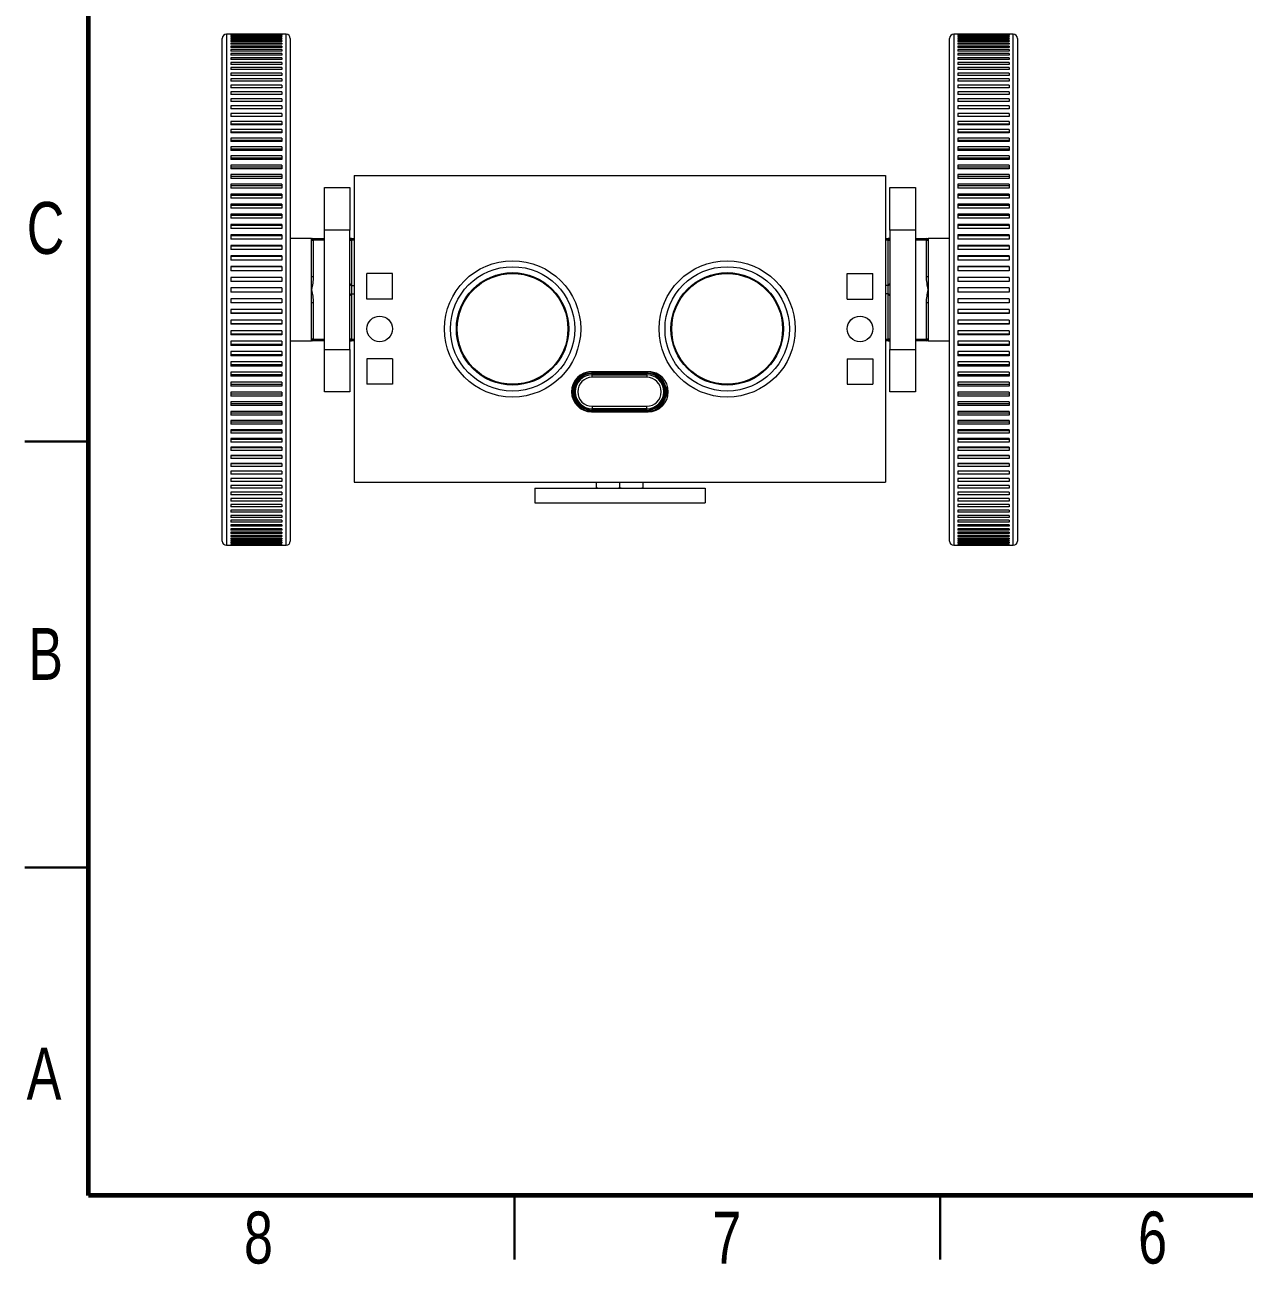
# Model space of a CAD drawing. Header units: millimetres. Extents: x 2 to 418, y 2 to 295.
# Drawn here: x 2.5 to 145.7, y 1.9 to 147.4 of the extents above; entities that cross this region are included whole.
import ezdxf

# ---------------------------------------------------------------- set-up
doc = ezdxf.new("R2010")
doc.units = ezdxf.units.MM
doc.styles.add('SLDTEXTSTYLE1', font='TXT', dxfattribs={"width": 0.75})

msp = doc.modelspace()

# ---------------------------------------------------------------- linework, layer by layer
at = {"color": 7, "linetype": 'Continuous', "lineweight": 60}
for p, q in [((10, 10), (10, 287)), ((410, 10), (10, 10))]:
    msp.add_line(p, q, dxfattribs=at)
at = {"color": 7, "linetype": 'Continuous', "lineweight": 15}
for p, q in [((25.68, 86.81), (25.68, 145.81)), ((33.18, 146.31), (26.18, 146.31)), ((32.68, 146.3), (26.68, 146.3)), ((26.68, 146.3), (26.68, 146.29)), ((32.68, 146.29), (26.68, 146.29)), ((32.68, 146.26), (26.68, 146.26)), ((26.68, 146.26), (26.68, 146.23)), ((32.68, 146.23), (26.68, 146.23)), ((32.68, 146.16), (26.68, 146.16)), ((26.68, 146.16), (26.68, 146.11)), ((32.68, 146.11), (26.68, 146.11)), ((32.68, 146.01), (26.68, 146.01)), ((26.68, 146.01), (26.68, 145.94)), ((32.68, 145.94), (26.68, 145.94)), ((32.68, 145.81), (26.68, 145.81)), ((26.68, 145.81), (26.68, 145.72)), ((32.68, 145.72), (26.68, 145.72)), ((32.68, 145.56), (26.68, 145.56)), ((26.68, 145.56), (26.68, 145.44)), ((32.68, 146.3), (32.68, 146.29)), ((32.68, 146.26), (32.68, 146.23)), ((32.68, 146.16), (32.68, 146.11)), ((32.68, 146.01), (32.68, 145.94)), ((32.68, 145.81), (32.68, 145.72)), ((32.68, 145.56), (32.68, 145.44)), ((33.68, 145.81), (33.68, 86.81)), ((111.08, 86.81), (111.08, 145.81)), ((118.58, 146.31), (111.58, 146.31)), ((118.08, 146.3), (112.08, 146.3)), ((112.08, 146.3), (112.08, 146.29)), ((118.08, 146.29), (112.08, 146.29)), ((118.08, 146.26), (112.08, 146.26)), ((112.08, 146.26), (112.08, 146.23)), ((118.08, 146.23), (112.08, 146.23)), ((118.08, 146.16), (112.08, 146.16)), ((112.08, 146.16), (112.08, 146.11)), ((118.08, 146.11), (112.08, 146.11)), ((118.08, 146.01), (112.08, 146.01)), ((112.08, 146.01), (112.08, 145.94)), ((118.08, 145.94), (112.08, 145.94)), ((118.08, 145.81), (112.08, 145.81)), ((112.08, 145.81), (112.08, 145.72)), ((118.08, 145.72), (112.08, 145.72)), ((118.08, 145.56), (112.08, 145.56)), ((112.08, 145.56), (112.08, 145.44)), ((118.08, 146.3), (118.08, 146.29)), ((118.08, 146.26), (118.08, 146.23)), ((118.08, 146.16), (118.08, 146.11)), ((118.08, 146.01), (118.08, 145.94)), ((118.08, 145.81), (118.08, 145.72)), ((118.08, 145.56), (118.08, 145.44)), ((119.08, 145.81), (119.08, 86.81)), ((32.68, 145.44), (26.68, 145.44)), ((32.68, 145.25), (26.68, 145.25)), ((26.68, 145.25), (26.68, 145.12)), ((32.68, 145.12), (26.68, 145.12)), ((32.68, 144.9), (26.68, 144.9)), ((26.68, 144.9), (26.68, 144.74)), ((32.68, 144.74), (26.68, 144.74)), ((32.68, 144.49), (26.68, 144.49)), ((26.68, 144.49), (26.68, 144.32)), ((32.68, 144.32), (26.68, 144.32)), ((32.68, 144.04), (26.68, 144.04)), ((26.68, 144.04), (26.68, 143.84)), ((32.68, 145.25), (32.68, 145.12)), ((32.68, 144.9), (32.68, 144.74)), ((32.68, 144.49), (32.68, 144.32)), ((32.68, 144.04), (32.68, 143.84)), ((118.08, 145.44), (112.08, 145.44)), ((118.08, 145.25), (112.08, 145.25)), ((112.08, 145.25), (112.08, 145.12)), ((118.08, 145.12), (112.08, 145.12)), ((118.08, 144.9), (112.08, 144.9)), ((112.08, 144.9), (112.08, 144.74)), ((118.08, 144.74), (112.08, 144.74)), ((118.08, 144.49), (112.08, 144.49)), ((112.08, 144.49), (112.08, 144.32)), ((118.08, 144.32), (112.08, 144.32)), ((118.08, 144.04), (112.08, 144.04)), ((112.08, 144.04), (112.08, 143.84)), ((118.08, 145.25), (118.08, 145.12)), ((118.08, 144.9), (118.08, 144.74)), ((118.08, 144.49), (118.08, 144.32)), ((118.08, 144.04), (118.08, 143.84)), ((32.68, 143.84), (26.68, 143.84)), ((32.68, 143.54), (26.68, 143.54)), ((26.68, 143.54), (26.68, 143.32)), ((32.68, 143.32), (26.68, 143.32)), ((32.68, 142.98), (26.68, 142.98)), ((26.68, 142.98), (26.68, 142.75)), ((32.68, 142.75), (26.68, 142.75)), ((32.68, 143.54), (32.68, 143.32)), ((32.68, 142.98), (32.68, 142.75)), ((118.08, 143.84), (112.08, 143.84)), ((118.08, 143.54), (112.08, 143.54)), ((112.08, 143.54), (112.08, 143.32)), ((118.08, 143.32), (112.08, 143.32)), ((118.08, 142.98), (112.08, 142.98)), ((112.08, 142.98), (112.08, 142.75)), ((118.08, 142.75), (112.08, 142.75)), ((118.08, 143.54), (118.08, 143.32)), ((118.08, 142.98), (118.08, 142.75)), ((32.68, 142.39), (26.68, 142.39)), ((26.68, 142.39), (26.68, 142.14)), ((32.68, 142.14), (26.68, 142.14)), ((32.68, 141.74), (26.68, 141.74)), ((26.68, 141.74), (26.68, 141.47)), ((32.68, 141.47), (26.68, 141.47)), ((32.68, 142.39), (32.68, 142.14)), ((32.68, 141.74), (32.68, 141.47)), ((118.08, 142.39), (112.08, 142.39)), ((112.08, 142.39), (112.08, 142.14)), ((118.08, 142.14), (112.08, 142.14)), ((118.08, 141.74), (112.08, 141.74)), ((112.08, 141.74), (112.08, 141.47)), ((118.08, 141.47), (112.08, 141.47)), ((118.08, 142.39), (118.08, 142.14)), ((118.08, 141.74), (118.08, 141.47)), ((32.68, 141.05), (26.68, 141.05)), ((26.68, 141.05), (26.68, 140.77)), ((32.68, 140.77), (26.68, 140.77)), ((32.68, 140.32), (26.68, 140.32)), ((26.68, 140.32), (26.68, 140.02)), ((32.68, 140.02), (26.68, 140.02)), ((32.68, 141.05), (32.68, 140.77)), ((32.68, 140.32), (32.68, 140.02)), ((118.08, 141.05), (112.08, 141.05)), ((112.08, 141.05), (112.08, 140.77)), ((118.08, 140.77), (112.08, 140.77)), ((118.08, 140.32), (112.08, 140.32)), ((112.08, 140.32), (112.08, 140.02)), ((118.08, 140.02), (112.08, 140.02)), ((118.08, 141.05), (118.08, 140.77)), ((118.08, 140.32), (118.08, 140.02)), ((32.68, 139.55), (26.68, 139.55)), ((26.68, 139.55), (26.68, 139.23)), ((32.68, 139.23), (26.68, 139.23)), ((32.68, 138.73), (26.68, 138.73)), ((26.68, 138.73), (26.68, 138.4)), ((32.68, 138.4), (26.68, 138.4)), ((32.68, 139.55), (32.68, 139.23)), ((32.68, 138.73), (32.68, 138.4)), ((118.08, 139.55), (112.08, 139.55)), ((112.08, 139.55), (112.08, 139.23)), ((118.08, 139.23), (112.08, 139.23)), ((118.08, 138.73), (112.08, 138.73)), ((112.08, 138.73), (112.08, 138.4)), ((118.08, 138.4), (112.08, 138.4)), ((118.08, 139.55), (118.08, 139.23)), ((118.08, 138.73), (118.08, 138.4)), ((32.68, 137.88), (26.68, 137.88)), ((26.68, 137.88), (26.68, 137.53)), ((32.68, 137.53), (26.68, 137.53)), ((32.68, 136.99), (26.68, 136.99)), ((26.68, 136.99), (26.68, 136.62)), ((32.68, 137.88), (32.68, 137.53)), ((32.68, 136.99), (32.68, 136.62)), ((118.08, 137.88), (112.08, 137.88)), ((112.08, 137.88), (112.08, 137.53)), ((118.08, 137.53), (112.08, 137.53)), ((118.08, 136.99), (112.08, 136.99)), ((112.08, 136.99), (112.08, 136.62)), ((118.08, 137.88), (118.08, 137.53)), ((118.08, 136.99), (118.08, 136.62)), ((32.68, 136.65), (26.68, 136.65)), ((32.68, 136.62), (26.68, 136.62)), ((32.68, 136.06), (26.68, 136.06)), ((26.68, 136.06), (26.68, 135.68)), ((32.68, 135.73), (26.68, 135.73)), ((32.68, 135.68), (26.68, 135.68)), ((32.68, 136.06), (32.68, 135.68)), ((118.08, 136.65), (112.08, 136.65)), ((118.08, 136.62), (112.08, 136.62)), ((118.08, 136.06), (112.08, 136.06)), ((112.08, 136.06), (112.08, 135.68)), ((118.08, 135.73), (112.08, 135.73)), ((118.08, 135.68), (112.08, 135.68)), ((118.08, 136.06), (118.08, 135.68)), ((32.68, 135.1), (26.68, 135.1)), ((26.68, 135.1), (26.68, 134.71)), ((32.68, 134.79), (26.68, 134.79)), ((32.68, 134.71), (26.68, 134.71)), ((32.68, 134.1), (26.68, 134.1)), ((26.68, 134.1), (26.68, 133.7)), ((32.68, 135.1), (32.68, 134.71)), ((32.68, 134.1), (32.68, 133.7)), ((118.08, 135.1), (112.08, 135.1)), ((112.08, 135.1), (112.08, 134.71)), ((118.08, 134.79), (112.08, 134.79)), ((118.08, 134.71), (112.08, 134.71)), ((118.08, 134.1), (112.08, 134.1)), ((112.08, 134.1), (112.08, 133.7)), ((118.08, 135.1), (118.08, 134.71)), ((118.08, 134.1), (118.08, 133.7)), ((32.68, 133.81), (26.68, 133.81)), ((32.68, 133.7), (26.68, 133.7)), ((32.68, 133.07), (26.68, 133.07)), ((26.68, 133.07), (26.68, 132.66)), ((32.68, 132.8), (26.68, 132.8)), ((32.68, 132.66), (26.68, 132.66)), ((32.68, 133.07), (32.68, 132.66)), ((118.08, 133.81), (112.08, 133.81)), ((118.08, 133.7), (112.08, 133.7)), ((118.08, 133.07), (112.08, 133.07)), ((112.08, 133.07), (112.08, 132.66)), ((118.08, 132.8), (112.08, 132.8)), ((118.08, 132.66), (112.08, 132.66)), ((118.08, 133.07), (118.08, 132.66)), ((32.68, 132.02), (26.68, 132.02)), ((26.68, 132.02), (26.68, 131.59)), ((32.68, 131.76), (26.68, 131.76)), ((32.68, 131.59), (26.68, 131.59)), ((32.68, 130.93), (26.68, 130.93)), ((26.68, 130.93), (26.68, 130.5)), ((32.68, 132.02), (32.68, 131.59)), ((32.68, 130.93), (32.68, 130.5)), ((118.08, 132.02), (112.08, 132.02)), ((112.08, 132.02), (112.08, 131.59)), ((118.08, 131.76), (112.08, 131.76)), ((118.08, 131.59), (112.08, 131.59)), ((118.08, 130.93), (112.08, 130.93)), ((112.08, 130.93), (112.08, 130.5)), ((118.08, 132.02), (118.08, 131.59)), ((118.08, 130.93), (118.08, 130.5)), ((32.68, 130.69), (26.68, 130.69)), ((32.68, 130.5), (26.68, 130.5)), ((32.68, 129.82), (26.68, 129.82)), ((26.68, 129.82), (26.68, 129.38)), ((32.68, 129.6), (26.68, 129.6)), ((32.68, 129.82), (32.68, 129.38)), ((41.18, 129.71), (41.18, 93.71)), ((41.18, 129.71), (103.58, 129.71)), ((103.58, 129.71), (103.58, 93.71)), ((118.08, 130.69), (112.08, 130.69)), ((118.08, 130.5), (112.08, 130.5)), ((118.08, 129.82), (112.08, 129.82)), ((112.08, 129.82), (112.08, 129.38)), ((118.08, 129.6), (112.08, 129.6)), ((118.08, 129.82), (118.08, 129.38)), ((32.68, 129.38), (26.68, 129.38)), ((32.68, 128.69), (26.68, 128.69)), ((26.68, 128.69), (26.68, 128.23)), ((32.68, 128.49), (26.68, 128.49)), ((32.68, 128.23), (26.68, 128.23)), ((32.68, 128.69), (32.68, 128.23)), ((37.68, 128.31), (40.68, 128.31)), ((37.68, 123.31), (37.68, 128.31)), ((40.68, 128.31), (40.68, 123.31)), ((104.08, 123.31), (104.08, 128.31)), ((104.08, 128.31), (107.08, 128.31)), ((107.08, 128.31), (107.08, 123.31)), ((118.08, 129.38), (112.08, 129.38)), ((118.08, 128.69), (112.08, 128.69)), ((112.08, 128.69), (112.08, 128.23)), ((118.08, 128.49), (112.08, 128.49)), ((118.08, 128.23), (112.08, 128.23)), ((118.08, 128.69), (118.08, 128.23)), ((32.68, 127.54), (26.68, 127.54)), ((26.68, 127.54), (26.68, 127.07)), ((32.68, 127.35), (26.68, 127.35)), ((32.68, 127.07), (26.68, 127.07)), ((32.68, 127.54), (32.68, 127.07)), ((118.08, 127.54), (112.08, 127.54)), ((112.08, 127.54), (112.08, 127.07)), ((118.08, 127.35), (112.08, 127.35)), ((118.08, 127.07), (112.08, 127.07)), ((118.08, 127.54), (118.08, 127.07)), ((32.68, 126.36), (26.68, 126.36)), ((26.68, 126.36), (26.68, 125.89)), ((32.68, 126.2), (26.68, 126.2)), ((32.68, 125.89), (26.68, 125.89)), ((32.68, 125.17), (26.68, 125.17)), ((26.68, 125.17), (26.68, 124.69)), ((32.68, 126.36), (32.68, 125.89)), ((32.68, 125.17), (32.68, 124.69)), ((118.08, 126.36), (112.08, 126.36)), ((112.08, 126.36), (112.08, 125.89)), ((118.08, 126.2), (112.08, 126.2)), ((118.08, 125.89), (112.08, 125.89)), ((118.08, 125.17), (112.08, 125.17)), ((112.08, 125.17), (112.08, 124.69)), ((118.08, 126.36), (118.08, 125.89)), ((118.08, 125.17), (118.08, 124.69)), ((32.68, 125.03), (26.68, 125.03)), ((32.68, 124.69), (26.68, 124.69)), ((32.68, 123.96), (26.68, 123.96)), ((26.68, 123.96), (26.68, 123.48)), ((32.68, 123.84), (26.68, 123.84)), ((32.68, 123.96), (32.68, 123.48)), ((118.08, 125.03), (112.08, 125.03)), ((118.08, 124.69), (112.08, 124.69)), ((118.08, 123.96), (112.08, 123.96)), ((112.08, 123.96), (112.08, 123.48)), ((118.08, 123.84), (112.08, 123.84)), ((118.08, 123.96), (118.08, 123.48)), ((32.68, 123.48), (26.68, 123.48)), ((32.68, 122.74), (26.68, 122.74)), ((26.68, 122.74), (26.68, 122.25)), ((32.68, 122.64), (26.68, 122.64)), ((32.68, 122.25), (26.68, 122.25)), ((32.68, 122.74), (32.68, 122.25)), ((36.18, 122.31), (33.68, 122.31)), ((36.18, 122.11), (36.18, 122.31)), ((36.38, 122.31), (36.38, 122.11)), ((36.38, 122.31), (37.68, 122.31)), ((40.68, 123.31), (37.68, 123.31)), ((37.68, 109.31), (37.68, 123.31)), ((40.68, 109.31), (40.68, 123.31)), ((40.88, 122.31), (40.68, 122.31)), ((40.88, 122.31), (40.88, 122.11)), ((40.88, 122.31), (41.18, 122.31)), ((103.58, 122.31), (103.88, 122.31)), ((103.88, 122.11), (103.88, 122.31)), ((104.08, 122.31), (103.88, 122.31)), ((107.08, 123.31), (104.08, 123.31)), ((104.08, 123.31), (104.08, 109.31)), ((107.08, 123.31), (107.08, 109.31)), ((107.08, 122.31), (108.38, 122.31)), ((108.38, 122.11), (108.38, 122.31)), ((111.08, 122.31), (108.58, 122.31)), ((108.58, 122.31), (108.58, 122.11)), ((118.08, 123.48), (112.08, 123.48)), ((118.08, 122.74), (112.08, 122.74)), ((112.08, 122.74), (112.08, 122.25)), ((118.08, 122.64), (112.08, 122.64)), ((118.08, 122.25), (112.08, 122.25)), ((118.08, 122.74), (118.08, 122.25)), ((32.68, 121.51), (26.68, 121.51)), ((26.68, 121.51), (26.68, 121.01)), ((32.68, 121.42), (26.68, 121.42)), ((32.68, 121.01), (26.68, 121.01)), ((32.68, 121.51), (32.68, 121.01)), ((36.18, 117.84), (36.18, 122.11)), ((36.18, 122.11), (36.38, 122.11)), ((36.38, 122.11), (36.38, 117.84)), ((40.68, 122.11), (40.88, 122.11)), ((40.88, 122.11), (40.88, 116.81)), ((103.88, 116.81), (103.88, 122.11)), ((103.88, 122.11), (104.08, 122.11)), ((108.38, 117.84), (108.38, 122.11)), ((108.38, 122.11), (108.58, 122.11)), ((108.58, 122.11), (108.58, 117.84)), ((118.08, 121.51), (112.08, 121.51)), ((112.08, 121.51), (112.08, 121.01)), ((118.08, 121.42), (112.08, 121.42)), ((118.08, 121.01), (112.08, 121.01)), ((118.08, 121.51), (118.08, 121.01)), ((32.68, 120.27), (26.68, 120.27)), ((26.68, 120.27), (26.68, 119.77)), ((32.68, 120.2), (26.68, 120.2)), ((32.68, 119.77), (26.68, 119.77)), ((32.68, 120.27), (32.68, 119.77)), ((118.08, 120.27), (112.08, 120.27)), ((112.08, 120.27), (112.08, 119.77)), ((118.08, 120.2), (112.08, 120.2)), ((118.08, 119.77), (112.08, 119.77)), ((118.08, 120.27), (118.08, 119.77)), ((32.68, 119.02), (26.68, 119.02)), ((26.68, 119.02), (26.68, 118.52)), ((32.68, 118.98), (26.68, 118.98)), ((32.68, 118.52), (26.68, 118.52)), ((32.68, 119.02), (32.68, 118.52)), ((36.18, 117.84), (36.38, 117.84)), ((36.18, 116.31), (36.18, 117.84)), ((45.68, 118.21), (42.68, 118.21)), ((42.68, 115.21), (42.68, 118.21)), ((45.68, 115.21), (45.68, 118.21)), ((99.08, 118.21), (102.08, 118.21)), ((99.08, 115.21), (99.08, 118.21)), ((102.08, 115.21), (102.08, 118.21)), ((108.38, 117.84), (108.58, 117.84)), ((108.58, 117.84), (108.58, 116.31)), ((118.08, 119.02), (112.08, 119.02)), ((112.08, 119.02), (112.08, 118.52)), ((118.08, 118.98), (112.08, 118.98)), ((118.08, 118.52), (112.08, 118.52)), ((118.08, 119.02), (118.08, 118.52)), ((32.68, 117.76), (26.68, 117.76)), ((26.68, 117.76), (26.68, 117.26)), ((32.68, 117.74), (26.68, 117.74)), ((32.68, 117.26), (26.68, 117.26)), ((32.68, 116.51), (26.68, 116.51)), ((26.68, 116.51), (26.68, 116.01)), ((32.68, 117.76), (32.68, 117.26)), ((32.68, 116.51), (32.68, 116.01)), ((40.88, 116.81), (41.18, 116.81)), ((103.88, 116.81), (103.58, 116.81)), ((118.08, 117.76), (112.08, 117.76)), ((112.08, 117.76), (112.08, 117.26)), ((118.08, 117.74), (112.08, 117.74)), ((118.08, 117.26), (112.08, 117.26)), ((118.08, 116.51), (112.08, 116.51)), ((112.08, 116.51), (112.08, 116.01)), ((118.08, 117.76), (118.08, 117.26)), ((118.08, 116.51), (118.08, 116.01)), ((32.68, 116.01), (26.68, 116.01)), ((32.68, 116.01), (26.68, 116.01)), ((32.68, 115.25), (26.68, 115.25)), ((26.68, 115.25), (26.68, 114.75)), ((32.68, 115.25), (32.68, 114.75)), ((36.18, 114.77), (36.18, 116.31)), ((40.88, 115.81), (40.88, 110.51)), ((40.88, 115.81), (41.18, 115.81)), ((45.68, 115.21), (42.68, 115.21)), ((99.08, 115.21), (102.08, 115.21)), ((103.88, 115.81), (103.58, 115.81)), ((103.88, 110.51), (103.88, 115.81)), ((108.58, 116.31), (108.58, 114.77)), ((118.08, 116.01), (112.08, 116.01)), ((118.08, 116.01), (112.08, 116.01)), ((118.08, 115.25), (112.08, 115.25)), ((112.08, 115.25), (112.08, 114.75)), ((118.08, 115.25), (118.08, 114.75)), ((32.68, 114.77), (26.68, 114.77)), ((32.68, 114.75), (26.68, 114.75)), ((32.68, 114), (26.68, 114)), ((26.68, 114), (26.68, 113.5)), ((32.68, 113.54), (26.68, 113.54)), ((32.68, 113.5), (26.68, 113.5)), ((32.68, 114), (32.68, 113.5)), ((36.18, 110.51), (36.18, 114.77)), ((36.38, 114.77), (36.18, 114.77)), ((36.38, 114.77), (36.38, 110.51)), ((108.38, 110.51), (108.38, 114.77)), ((108.58, 114.77), (108.38, 114.77)), ((108.58, 114.77), (108.58, 110.51)), ((118.08, 114.77), (112.08, 114.77)), ((118.08, 114.75), (112.08, 114.75)), ((118.08, 114), (112.08, 114)), ((112.08, 114), (112.08, 113.5)), ((118.08, 113.54), (112.08, 113.54)), ((118.08, 113.5), (112.08, 113.5)), ((118.08, 114), (118.08, 113.5)), ((32.68, 112.75), (26.68, 112.75)), ((26.68, 112.75), (26.68, 112.25)), ((32.68, 112.31), (26.68, 112.31)), ((32.68, 112.25), (26.68, 112.25)), ((32.68, 112.75), (32.68, 112.25)), ((118.08, 112.75), (112.08, 112.75)), ((112.08, 112.75), (112.08, 112.25)), ((118.08, 112.31), (112.08, 112.31)), ((118.08, 112.25), (112.08, 112.25)), ((118.08, 112.75), (118.08, 112.25)), ((32.68, 111.5), (26.68, 111.5)), ((26.68, 111.5), (26.68, 111.01)), ((32.68, 111.09), (26.68, 111.09)), ((32.68, 111.01), (26.68, 111.01)), ((32.68, 111.5), (32.68, 111.01)), ((118.08, 111.5), (112.08, 111.5)), ((112.08, 111.5), (112.08, 111.01)), ((118.08, 111.09), (112.08, 111.09)), ((118.08, 111.01), (112.08, 111.01)), ((118.08, 111.5), (118.08, 111.01)), ((32.68, 110.27), (26.68, 110.27)), ((26.68, 110.27), (26.68, 109.78)), ((32.68, 109.88), (26.68, 109.88)), ((32.68, 109.78), (26.68, 109.78)), ((32.68, 110.27), (32.68, 109.78)), ((33.68, 110.31), (36.18, 110.31)), ((36.38, 110.51), (36.18, 110.51)), ((36.18, 110.31), (36.18, 110.51)), ((36.38, 110.51), (36.38, 110.31)), ((37.68, 110.31), (36.38, 110.31)), ((37.68, 109.31), (40.68, 109.31)), ((37.68, 104.31), (37.68, 109.31)), ((40.88, 110.51), (40.68, 110.51)), ((40.68, 110.31), (40.88, 110.31)), ((40.68, 109.31), (40.68, 104.31)), ((40.88, 110.51), (40.88, 110.31)), ((41.18, 110.31), (40.88, 110.31)), ((103.88, 110.31), (103.58, 110.31)), ((104.08, 110.51), (103.88, 110.51)), ((103.88, 110.31), (103.88, 110.51)), ((103.88, 110.31), (104.08, 110.31)), ((104.08, 104.31), (104.08, 109.31)), ((104.08, 109.31), (107.08, 109.31)), ((108.38, 110.31), (107.08, 110.31)), ((107.08, 109.31), (107.08, 104.31)), ((108.58, 110.51), (108.38, 110.51)), ((108.38, 110.31), (108.38, 110.51)), ((108.58, 110.51), (108.58, 110.31)), ((108.58, 110.31), (111.08, 110.31)), ((118.08, 110.27), (112.08, 110.27)), ((112.08, 110.27), (112.08, 109.78)), ((118.08, 109.88), (112.08, 109.88)), ((118.08, 109.78), (112.08, 109.78)), ((118.08, 110.27), (118.08, 109.78)), ((32.68, 109.04), (26.68, 109.04)), ((26.68, 109.04), (26.68, 108.56)), ((32.68, 108.68), (26.68, 108.68)), ((32.68, 108.56), (26.68, 108.56)), ((32.68, 107.83), (26.68, 107.83)), ((26.68, 107.83), (26.68, 107.35)), ((32.68, 109.04), (32.68, 108.56)), ((32.68, 107.83), (32.68, 107.35)), ((45.68, 108.21), (42.68, 108.21)), ((42.68, 108.21), (42.68, 105.21)), ((45.68, 108.21), (45.68, 105.21)), ((99.08, 108.21), (99.08, 105.21)), ((99.08, 108.21), (102.08, 108.21)), ((102.08, 108.21), (102.08, 105.21)), ((118.08, 109.04), (112.08, 109.04)), ((112.08, 109.04), (112.08, 108.56)), ((118.08, 108.68), (112.08, 108.68)), ((118.08, 108.56), (112.08, 108.56)), ((118.08, 107.83), (112.08, 107.83)), ((112.08, 107.83), (112.08, 107.35)), ((118.08, 109.04), (118.08, 108.56)), ((118.08, 107.83), (118.08, 107.35)), ((32.68, 107.49), (26.68, 107.49)), ((32.68, 107.35), (26.68, 107.35)), ((32.68, 106.63), (26.68, 106.63)), ((26.68, 106.63), (26.68, 106.16)), ((32.68, 106.32), (26.68, 106.32)), ((32.68, 106.63), (32.68, 106.16)), ((69.05, 106.68), (75.71, 106.68)), ((69.13, 106.52), (69.13, 106.66)), ((75.53, 106.52), (69.13, 106.52)), ((69.13, 106.33), (69.13, 106.47)), ((69.13, 106.47), (75.53, 106.47)), ((69.13, 106.03), (69.13, 106.33)), ((69.13, 106.33), (75.53, 106.33)), ((75.53, 106.52), (75.53, 106.66)), ((75.53, 106.33), (75.53, 106.47)), ((75.53, 106.33), (75.53, 106.03)), ((118.08, 107.49), (112.08, 107.49)), ((118.08, 107.35), (112.08, 107.35)), ((118.08, 106.63), (112.08, 106.63)), ((112.08, 106.63), (112.08, 106.16)), ((118.08, 106.32), (112.08, 106.32)), ((118.08, 106.63), (118.08, 106.16)), ((32.68, 106.16), (26.68, 106.16)), ((32.68, 105.45), (26.68, 105.45)), ((26.68, 105.45), (26.68, 104.98)), ((32.68, 105.17), (26.68, 105.17)), ((32.68, 104.98), (26.68, 104.98)), ((32.68, 105.45), (32.68, 104.98)), ((45.68, 105.21), (42.68, 105.21)), ((75.53, 106.03), (69.13, 106.03)), ((99.08, 105.21), (102.08, 105.21)), ((118.08, 106.16), (112.08, 106.16)), ((118.08, 105.45), (112.08, 105.45)), ((112.08, 105.45), (112.08, 104.98)), ((118.08, 105.17), (112.08, 105.17)), ((118.08, 104.98), (112.08, 104.98)), ((118.08, 105.45), (118.08, 104.98)), ((32.68, 104.29), (26.68, 104.29)), ((26.68, 104.29), (26.68, 103.83)), ((32.68, 104.04), (26.68, 104.04)), ((32.68, 103.83), (26.68, 103.83)), ((32.68, 104.29), (32.68, 103.83)), ((40.68, 104.31), (37.68, 104.31)), ((107.08, 104.31), (104.08, 104.31)), ((118.08, 104.29), (112.08, 104.29)), ((112.08, 104.29), (112.08, 103.83)), ((118.08, 104.04), (112.08, 104.04)), ((118.08, 103.83), (112.08, 103.83)), ((118.08, 104.29), (118.08, 103.83)), ((32.68, 103.15), (26.68, 103.15)), ((26.68, 103.15), (26.68, 102.7)), ((32.68, 102.92), (26.68, 102.92)), ((32.68, 102.7), (26.68, 102.7)), ((32.68, 102.03), (26.68, 102.03)), ((26.68, 102.03), (26.68, 101.59)), ((32.68, 101.83), (26.68, 101.83)), ((32.68, 103.15), (32.68, 102.7)), ((32.68, 102.03), (32.68, 101.59)), ((69.05, 101.98), (75.71, 101.98)), ((69.13, 102.63), (75.53, 102.63)), ((69.13, 102.63), (69.13, 102.33)), ((75.53, 102.33), (69.13, 102.33)), ((69.13, 102.19), (69.13, 102.33)), ((75.53, 102.19), (69.13, 102.19)), ((69.13, 102.15), (75.53, 102.15)), ((69.13, 102.01), (69.13, 102.15)), ((75.53, 102.01), (69.13, 102.01)), ((75.53, 102.33), (75.53, 102.63)), ((75.53, 102.19), (75.53, 102.33)), ((75.53, 102.01), (75.53, 102.15)), ((118.08, 103.15), (112.08, 103.15)), ((112.08, 103.15), (112.08, 102.7)), ((118.08, 102.92), (112.08, 102.92)), ((118.08, 102.7), (112.08, 102.7)), ((118.08, 102.03), (112.08, 102.03)), ((112.08, 102.03), (112.08, 101.59)), ((118.08, 101.83), (112.08, 101.83)), ((118.08, 103.15), (118.08, 102.7)), ((118.08, 102.03), (118.08, 101.59)), ((32.68, 101.59), (26.68, 101.59)), ((32.68, 100.94), (26.68, 100.94)), ((26.68, 100.94), (26.68, 100.51)), ((32.68, 100.77), (26.68, 100.77)), ((32.68, 100.51), (26.68, 100.51)), ((32.68, 100.94), (32.68, 100.51)), ((118.08, 101.59), (112.08, 101.59)), ((118.08, 100.94), (112.08, 100.94)), ((112.08, 100.94), (112.08, 100.51)), ((118.08, 100.77), (112.08, 100.77)), ((118.08, 100.51), (112.08, 100.51)), ((118.08, 100.94), (118.08, 100.51)), ((32.68, 99.87), (26.68, 99.87)), ((26.68, 99.87), (26.68, 99.46)), ((32.68, 99.73), (26.68, 99.73)), ((32.68, 99.46), (26.68, 99.46)), ((32.68, 99.87), (32.68, 99.46)), ((118.08, 99.87), (112.08, 99.87)), ((112.08, 99.87), (112.08, 99.46)), ((118.08, 99.73), (112.08, 99.73)), ((118.08, 99.46), (112.08, 99.46)), ((118.08, 99.87), (118.08, 99.46)), ((32.68, 98.84), (26.68, 98.84)), ((26.68, 98.84), (26.68, 98.43)), ((32.68, 98.73), (26.68, 98.73)), ((32.68, 98.43), (26.68, 98.43)), ((32.68, 97.83), (26.68, 97.83)), ((26.68, 97.83), (26.68, 97.44)), ((32.68, 97.75), (26.68, 97.75)), ((32.68, 98.84), (32.68, 98.43)), ((32.68, 97.83), (32.68, 97.44)), ((118.08, 98.84), (112.08, 98.84)), ((112.08, 98.84), (112.08, 98.43)), ((118.08, 98.73), (112.08, 98.73)), ((118.08, 98.43), (112.08, 98.43)), ((118.08, 97.83), (112.08, 97.83)), ((112.08, 97.83), (112.08, 97.44)), ((118.08, 97.75), (112.08, 97.75)), ((118.08, 98.84), (118.08, 98.43)), ((118.08, 97.83), (118.08, 97.44)), ((32.68, 97.44), (26.68, 97.44)), ((32.68, 96.86), (26.68, 96.86)), ((26.68, 96.86), (26.68, 96.48)), ((32.68, 96.8), (26.68, 96.8)), ((32.68, 96.48), (26.68, 96.48)), ((32.68, 96.86), (32.68, 96.48)), ((118.08, 97.44), (112.08, 97.44)), ((118.08, 96.86), (112.08, 96.86)), ((112.08, 96.86), (112.08, 96.48)), ((118.08, 96.8), (112.08, 96.8)), ((118.08, 96.48), (112.08, 96.48)), ((118.08, 96.86), (118.08, 96.48)), ((32.68, 95.92), (26.68, 95.92)), ((26.68, 95.92), (26.68, 95.55)), ((32.68, 95.89), (26.68, 95.89)), ((32.68, 95.55), (26.68, 95.55)), ((32.68, 95.01), (26.68, 95.01)), ((26.68, 95.01), (26.68, 94.66)), ((32.68, 94.66), (26.68, 94.66)), ((32.68, 95.92), (32.68, 95.55)), ((32.68, 95.01), (32.68, 94.66)), ((118.08, 95.92), (112.08, 95.92)), ((112.08, 95.92), (112.08, 95.55)), ((118.08, 95.89), (112.08, 95.89)), ((118.08, 95.55), (112.08, 95.55)), ((118.08, 95.01), (112.08, 95.01)), ((112.08, 95.01), (112.08, 94.66)), ((118.08, 94.66), (112.08, 94.66)), ((118.08, 95.92), (118.08, 95.55)), ((118.08, 95.01), (118.08, 94.66)), ((32.68, 94.15), (26.68, 94.15)), ((26.68, 94.15), (26.68, 93.81)), ((32.68, 93.81), (26.68, 93.81)), ((32.68, 93.32), (26.68, 93.32)), ((26.68, 93.32), (26.68, 93)), ((32.68, 94.15), (32.68, 93.81)), ((32.68, 93.32), (32.68, 93)), ((41.18, 93.71), (103.58, 93.71)), ((69.63, 93.05), (69.63, 93.71)), ((72.38, 93.05), (72.38, 93.71)), ((75.13, 93.05), (75.13, 93.71)), ((118.08, 94.15), (112.08, 94.15)), ((112.08, 94.15), (112.08, 93.81)), ((118.08, 93.81), (112.08, 93.81)), ((118.08, 93.32), (112.08, 93.32)), ((112.08, 93.32), (112.08, 93)), ((118.08, 94.15), (118.08, 93.81)), ((118.08, 93.32), (118.08, 93)), ((32.68, 93), (26.68, 93)), ((32.68, 92.53), (26.68, 92.53)), ((26.68, 92.53), (26.68, 92.23)), ((32.68, 92.23), (26.68, 92.23)), ((32.68, 91.79), (26.68, 91.79)), ((26.68, 91.79), (26.68, 91.5)), ((32.68, 92.53), (32.68, 92.23)), ((32.68, 91.79), (32.68, 91.5)), ((62.38, 93.01), (62.38, 91.31)), ((62.38, 93.01), (82.38, 93.01)), ((69.8, 93.01), (69.63, 93.05)), ((72.38, 93.05), (72.21, 93.01)), ((72.55, 93.01), (72.38, 93.05)), ((75.13, 93.05), (74.96, 93.01)), ((82.38, 93.01), (82.38, 91.31)), ((118.08, 93), (112.08, 93)), ((118.08, 92.53), (112.08, 92.53)), ((112.08, 92.53), (112.08, 92.23)), ((118.08, 92.23), (112.08, 92.23)), ((118.08, 91.79), (112.08, 91.79)), ((112.08, 91.79), (112.08, 91.5)), ((118.08, 92.53), (118.08, 92.23)), ((118.08, 91.79), (118.08, 91.5)), ((32.68, 91.5), (26.68, 91.5)), ((32.68, 91.08), (26.68, 91.08)), ((26.68, 91.08), (26.68, 90.82)), ((32.68, 90.82), (26.68, 90.82)), ((32.68, 90.43), (26.68, 90.43)), ((26.68, 90.43), (26.68, 90.18)), ((32.68, 91.08), (32.68, 90.82)), ((32.68, 90.43), (32.68, 90.18)), ((62.38, 91.31), (82.38, 91.31)), ((118.08, 91.5), (112.08, 91.5)), ((118.08, 91.08), (112.08, 91.08)), ((112.08, 91.08), (112.08, 90.82)), ((118.08, 90.82), (112.08, 90.82)), ((118.08, 90.43), (112.08, 90.43)), ((112.08, 90.43), (112.08, 90.18)), ((118.08, 91.08), (118.08, 90.82)), ((118.08, 90.43), (118.08, 90.18)), ((32.68, 90.18), (26.68, 90.18)), ((32.68, 89.81), (26.68, 89.81)), ((26.68, 89.81), (26.68, 89.58)), ((32.68, 89.58), (26.68, 89.58)), ((32.68, 89.25), (26.68, 89.25)), ((26.68, 89.25), (26.68, 89.04)), ((32.68, 89.04), (26.68, 89.04)), ((32.68, 89.81), (32.68, 89.58)), ((32.68, 89.25), (32.68, 89.04)), ((118.08, 90.18), (112.08, 90.18)), ((118.08, 89.81), (112.08, 89.81)), ((112.08, 89.81), (112.08, 89.58)), ((118.08, 89.58), (112.08, 89.58)), ((118.08, 89.25), (112.08, 89.25)), ((112.08, 89.25), (112.08, 89.04)), ((118.08, 89.04), (112.08, 89.04)), ((118.08, 89.81), (118.08, 89.58)), ((118.08, 89.25), (118.08, 89.04)), ((32.68, 88.73), (26.68, 88.73)), ((26.68, 88.73), (26.68, 88.54)), ((32.68, 88.54), (26.68, 88.54)), ((32.68, 88.26), (26.68, 88.26)), ((26.68, 88.26), (26.68, 88.08)), ((32.68, 88.08), (26.68, 88.08)), ((32.68, 87.84), (26.68, 87.84)), ((26.68, 87.84), (26.68, 87.68)), ((32.68, 87.68), (26.68, 87.68)), ((32.68, 87.47), (26.68, 87.47)), ((26.68, 87.47), (26.68, 87.33)), ((32.68, 87.33), (26.68, 87.33)), ((32.68, 88.73), (32.68, 88.54)), ((32.68, 88.26), (32.68, 88.08)), ((32.68, 87.84), (32.68, 87.68)), ((32.68, 87.47), (32.68, 87.33)), ((118.08, 88.73), (112.08, 88.73)), ((112.08, 88.73), (112.08, 88.54)), ((118.08, 88.54), (112.08, 88.54)), ((118.08, 88.26), (112.08, 88.26)), ((112.08, 88.26), (112.08, 88.08)), ((118.08, 88.08), (112.08, 88.08)), ((118.08, 87.84), (112.08, 87.84)), ((112.08, 87.84), (112.08, 87.68)), ((118.08, 87.68), (112.08, 87.68)), ((118.08, 87.47), (112.08, 87.47)), ((112.08, 87.47), (112.08, 87.33)), ((118.08, 87.33), (112.08, 87.33)), ((118.08, 88.73), (118.08, 88.54)), ((118.08, 88.26), (118.08, 88.08)), ((118.08, 87.84), (118.08, 87.68)), ((118.08, 87.47), (118.08, 87.33)), ((26.18, 86.31), (33.18, 86.31)), ((32.68, 87.14), (26.68, 87.14)), ((26.68, 87.14), (26.68, 87.03)), ((32.68, 87.03), (26.68, 87.03)), ((32.68, 86.88), (26.68, 86.88)), ((26.68, 86.88), (26.68, 86.78)), ((32.68, 86.78), (26.68, 86.78)), ((32.68, 86.66), (26.68, 86.66)), ((26.68, 86.66), (26.68, 86.59)), ((32.68, 86.59), (26.68, 86.59)), ((32.68, 86.49), (26.68, 86.49)), ((26.68, 86.49), (26.68, 86.44)), ((32.68, 86.44), (26.68, 86.44)), ((32.68, 86.38), (26.68, 86.38)), ((26.68, 86.38), (26.68, 86.35)), ((32.68, 86.35), (26.68, 86.35)), ((32.68, 86.32), (26.68, 86.32)), ((26.68, 86.32), (26.68, 86.31)), ((32.68, 86.31), (26.68, 86.31)), ((32.68, 87.14), (32.68, 87.03)), ((32.68, 86.88), (32.68, 86.78)), ((32.68, 86.66), (32.68, 86.59)), ((32.68, 86.49), (32.68, 86.44)), ((32.68, 86.38), (32.68, 86.35)), ((32.68, 86.32), (32.68, 86.31)), ((111.58, 86.31), (118.58, 86.31)), ((118.08, 87.14), (112.08, 87.14)), ((112.08, 87.14), (112.08, 87.03)), ((118.08, 87.03), (112.08, 87.03)), ((118.08, 86.88), (112.08, 86.88)), ((112.08, 86.88), (112.08, 86.78)), ((118.08, 86.78), (112.08, 86.78)), ((118.08, 86.66), (112.08, 86.66)), ((112.08, 86.66), (112.08, 86.59)), ((118.08, 86.59), (112.08, 86.59)), ((118.08, 86.49), (112.08, 86.49)), ((112.08, 86.49), (112.08, 86.44)), ((118.08, 86.44), (112.08, 86.44)), ((118.08, 86.38), (112.08, 86.38)), ((112.08, 86.38), (112.08, 86.35)), ((118.08, 86.35), (112.08, 86.35)), ((118.08, 86.32), (112.08, 86.32)), ((112.08, 86.32), (112.08, 86.31)), ((118.08, 86.31), (112.08, 86.31)), ((118.08, 87.14), (118.08, 87.03)), ((118.08, 86.88), (118.08, 86.78)), ((118.08, 86.66), (118.08, 86.59)), ((118.08, 86.49), (118.08, 86.44)), ((118.08, 86.38), (118.08, 86.35)), ((118.08, 86.32), (118.08, 86.31))]:
    msp.add_line(p, q, dxfattribs=at)
at = {"color": 8, "linetype": 'Continuous', "lineweight": 15}
for p, q in [((26.18, 146.31), (26.18, 86.31)), ((33.18, 86.31), (33.18, 146.31)), ((111.58, 146.31), (111.58, 86.31)), ((118.58, 86.31), (118.58, 146.31)), ((37.68, 122.11), (36.38, 122.11)), ((41.18, 122.11), (40.88, 122.11)), ((103.88, 122.11), (103.58, 122.11)), ((108.38, 122.11), (107.08, 122.11)), ((40.88, 116.81), (40.88, 115.81)), ((103.88, 115.81), (103.88, 116.81)), ((36.38, 110.51), (37.68, 110.51)), ((40.88, 110.51), (41.18, 110.51)), ((103.58, 110.51), (103.88, 110.51)), ((107.08, 110.51), (108.38, 110.51)), ((76.02, 106.66), (68.74, 106.66)), ((77.98, 103.71), (77.98, 104.94)), ((68.67, 102.01), (69.13, 102.01)), ((75.53, 102.01), (76.09, 102.01))]:
    msp.add_line(p, q, dxfattribs=at)
at = {"color": 7, "linetype": 'Continuous', "lineweight": 30}
for p, q in [((10, 98.5), (2.5, 98.5)), ((10, 48.5), (2.5, 48.5)), ((60, 10), (60, 2.5)), ((110, 10), (110, 2.5))]:
    msp.add_line(p, q, dxfattribs=at)
at = {"color": 7, "linetype": 'Continuous', "lineweight": 15}
for centre, radius in [((59.78, 111.71), 8), ((84.98, 111.71), 8), ((59.78, 111.71), 7.3), ((59.78, 111.71), 6.6), ((59.78, 111.71), 6.5), ((84.98, 111.71), 7.3), ((84.98, 111.71), 6.6), ((84.98, 111.71), 6.5), ((44.18, 111.71), 1.5), ((100.58, 111.71), 1.5)]:
    msp.add_circle(centre, radius, dxfattribs=at)
for centre, radius, start, end in [((26.18, 145.81), 0.5, 90, 180), ((33.18, 145.81), 0.5, 0, 90), ((111.58, 145.81), 0.5, 90, 180), ((118.58, 145.81), 0.5, 0, 90), ((36.38, 122.11), 0.2, 90, 180), ((40.88, 122.11), 0.2, 90, 180), ((103.88, 122.11), 0.2, 0, 90), ((108.38, 122.11), 0.2, 0, 90), ((40.88, 117.01), 0.2, 180, 270), ((103.88, 117.01), 0.2, 270, 0), ((40.88, 115.61), 0.2, 90, 180), ((103.88, 115.61), 0.2, 0, 90), ((36.38, 110.51), 0.2, 180, 270), ((40.88, 110.51), 0.2, 180, 270), ((103.88, 110.51), 0.2, 270, 0), ((108.38, 110.51), 0.2, 270, 0), ((69.05, 104.33), 2.35, 90, 270), ((69.13, 104.33), 2.33, 90, 270), ((69.13, 104.33), 2.19, 90, 270), ((69.13, 104.33), 2.14, 90, 270), ((69.13, 104.33), 2, 90, 270), ((75.53, 104.33), 2.33, 270, 90), ((75.53, 104.33), 2.19, 270, 90), ((75.53, 104.33), 2.14, 270, 90), ((75.53, 104.33), 2, 270, 90), ((75.71, 104.33), 2.35, 270, 90), ((69.13, 104.33), 1.7, 90, 270), ((75.53, 104.33), 1.7, 270, 90), ((26.18, 86.81), 0.5, 180, 270), ((33.18, 86.81), 0.5, 270, 360), ((111.58, 86.81), 0.5, 180, 270), ((118.58, 86.81), 0.5, 270, 0)]:
    msp.add_arc(centre, radius, start, end, dxfattribs=at)
for points, knots in [([(36.18, 122.31), (36.18, 122.31), (36.23, 122.31), (36.32, 122.31), (36.38, 122.31), (36.38, 122.31), (36.38, 122.31)], [0, 0, 0, 0, 0.009823, 0.501287, 0.994966, 1, 1, 1, 1]), ([(108.38, 122.31), (108.38, 122.31), (108.38, 122.31), (108.44, 122.31), (108.53, 122.31), (108.58, 122.31), (108.58, 122.31)], [0, 0, 0, 0, 0.005034, 0.494982, 0.990177, 1, 1, 1, 1]), ([(36.38, 117.84), (36.38, 117.84), (36.38, 117.58), (36.32, 117.07), (36.23, 116.57), (36.18, 116.31), (36.18, 116.31)], [0, 0, 0, 0, 0.0050344, 0.4949819, 0.990177, 1, 1, 1, 1]), ([(108.58, 116.31), (108.58, 116.31), (108.53, 116.57), (108.44, 117.07), (108.38, 117.58), (108.38, 117.84), (108.38, 117.84)], [0, 0, 0, 0, 0.009823, 0.501287, 0.994966, 1, 1, 1, 1]), ([(36.18, 116.31), (36.18, 116.3), (36.23, 116.05), (36.32, 115.54), (36.38, 115.03), (36.38, 114.77), (36.38, 114.77)], [0, 0, 0, 0, 0.009823, 0.501287, 0.994966, 1, 1, 1, 1]), ([(108.38, 114.77), (108.38, 114.77), (108.38, 115.03), (108.44, 115.54), (108.53, 116.04), (108.58, 116.3), (108.58, 116.31)], [0, 0, 0, 0, 0.005034, 0.494982, 0.990177, 1, 1, 1, 1]), ([(36.38, 110.31), (36.38, 110.31), (36.38, 110.31), (36.32, 110.31), (36.23, 110.31), (36.18, 110.31), (36.18, 110.31)], [0, 0, 0, 0, 0.0050344, 0.4949819, 0.990177, 1, 1, 1, 1]), ([(108.58, 110.31), (108.58, 110.31), (108.53, 110.31), (108.44, 110.31), (108.38, 110.31), (108.38, 110.31), (108.38, 110.31)], [0, 0, 0, 0, 0.009823, 0.501287, 0.994966, 1, 1, 1, 1])]:
    msp.add_open_spline(points, degree=3, knots=knots, dxfattribs=at)

# ---------------------------------------------------------------- texts
at = {"color": 7, "linetype": 'Continuous', "lineweight": 0, "char_height": 6.1, "attachment_point": 2, "style": 'SLDTEXTSTYLE1'}
for s, insert in [('C', (4.94, 126.61)), ('B', (4.95, 76.61)), ('A', (4.76, 27.36)), ('8', (29.94, 8.11)), ('7', (84.94, 8.11)), ('6', (134.94, 8.11))]:
    msp.add_mtext(s, dxfattribs=dict(at, insert=insert))

doc.saveas('drawing.dxf')
